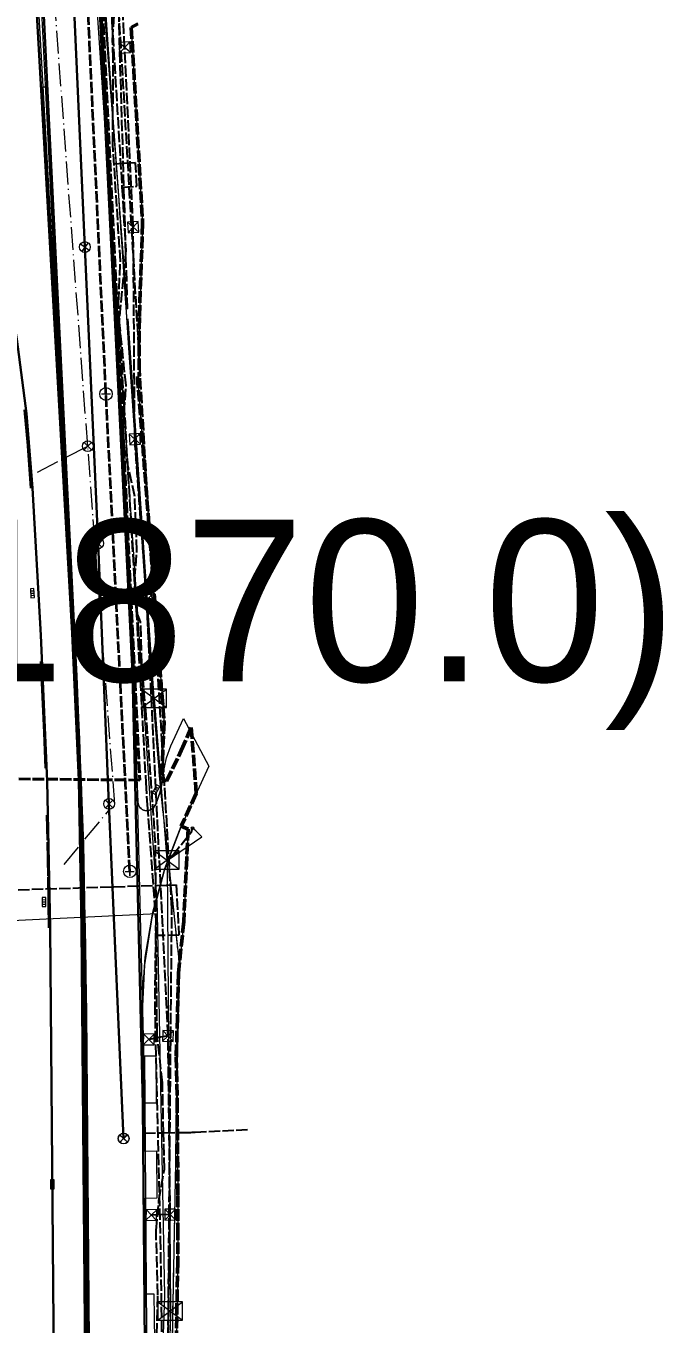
# Model space of a CAD drawing. Header units: metres. Extents: x 105014 to 106600, y 111320 to 118425.
# Drawn here: x 105443.3 to 105514.3, y 112194.7 to 112339.3 of the extents above; entities that cross this region are included whole.
import ezdxf
from ezdxf.enums import TextEntityAlignment as Align

# ---------------------------------------------------------------- set-up
doc = ezdxf.new("R2010")
doc.units = ezdxf.units.M
doc.linetypes.add('DASHDOT', pattern=[3.556, 2.54, -0.508, 0, -0.508])
doc.linetypes.add('DASHED', pattern=[1.524, 1.27, -0.254])
for name, color, linetype, lineweight in [('00-BASE-LIMITE', 7, 'DASHED', 50), ('00-BASE-UE', 42, 'DASHED', 25), ('10-PAV-BOCACALLE', 9, 'CONTINUOUS', 13), ('10-PAV-CALZADA-BRT', 12, 'CONTINUOUS', 30), ('10-PAV-CALZADA-MIXTA', 8, 'CONTINUOUS', 30), ('10-PAV-SARDINEL', 252, 'CONTINUOUS', 13), ('20-EP-ZONA-DURA', 253, 'CONTINUOUS', 13), ('30-RED-ENEL-NODOS', 11, 'CONTINUOUS', 13), ('30-RED-ENEL-PROY', 1, 'DASHED', 25), ('30-RED-ETB-CAMARA', 151, 'CONTINUOUS', 13), ('30-RED-ETB-EXIST', 145, 'CONTINUOUS', 13), ('30-RED-ETB-PROY', 5, 'DASHED', 25), ('30-RED-MOVISTAR-PROY', 4, 'DASHED', 25), ('30-RED-VANTI-EXIST', 52, 'CONTINUOUS', 13), ('30-RED-VANTI-PROY', 2, 'DASHED', 25), ('30-RED-VANTI-RETIRO', 8, 'DASHDOT', 13), ('35-RH-ACUE-MATRIZ-PJ', 150, 'DASHED', 40), ('35-RH-ACUE-MENOR-EXIST', 151, 'CONTINUOUS', 13), ('35-RH-ACUE-MENOR-PROY', 5, 'DASHED', 25), ('35-RH-PLUV-COLECTOR', 96, 'CONTINUOUS', 30), ('35-RH-PLUV-NODOS', 94, 'CONTINUOUS', 13), ('35-RH-PLUV-RETIRO', 8, 'DASHDOT', 13), ('36-RH-SAN-COLECTOR-PROY', 6, 'DASHED', 35), ('36-RH-SAN-POZOS', 216, 'CONTINUOUS', 13), ('40-ROT-UE', 7, 'CONTINUOUS', 25)]:
    doc.layers.add(name, color=color, linetype=linetype, lineweight=lineweight)

# ---------------------------------------------------------------- blocks, each defined once
blk = doc.blocks.new('CAM_ETB_T_13A')
for p, q in [((-1.375, -1.025), (1.375, 1.025)), ((-1.375, 1.025), (1.375, -1.025))]:
    blk.add_line(p, q)
blk.add_lwpolyline([(-1.375, -1.025), (1.375, -1.025), (1.375, 1.025), (-1.375, 1.025)], close=True)
blk = doc.blocks.new('CAM_ETB_T_13')
for p, q in [((-1.375, -1.025), (1.375, 1.025)), ((-1.375, 1.025), (1.375, -1.025))]:
    blk.add_line(p, q)
blk.add_lwpolyline([(-1.375, -1.025), (1.375, -1.025), (1.375, 1.025), (-1.375, 1.025)], close=True)
blk = doc.blocks.new('POSTE')
blk.add_circle((0, 0), 0.15)
blk = doc.blocks.new('CAJA_ENEL')
for p, q in [((-0.6, -0.6), (0.6, 0.6)), ((-0.6, 0.6), (0.6, -0.6))]:
    blk.add_line(p, q)
blk.add_lwpolyline([(-0.6, -0.6), (0.6, -0.6), (0.6, 0.6), (-0.6, 0.6)], close=True)
blk = doc.blocks.new('POZO_SAN')
for p, q in [((-0.5, 0), (0.5, 0)), ((0, -0.5), (0, 0.5))]:
    blk.add_line(p, q)
blk.add_circle((0, 0), 0.7)
blk = doc.blocks.new('SUMIDERO')
for p, q in [((-0.25, -0.2), (-0.25, 0.2)), ((0, -0.2), (0, 0.2)), ((0.25, -0.2), (0.25, 0.2))]:
    blk.add_line(p, q)
blk.add_lwpolyline([(-0.5, -0.2), (0.5, -0.2), (0.5, 0.2), (-0.5, 0.2)], close=True)
blk = doc.blocks.new('POZO_PLUV')
for p, q in [((-0.42, -0.42), (0.42, 0.42)), ((-0.42, 0.42), (0.42, -0.42))]:
    blk.add_line(p, q)
blk.add_circle((0, 0), 0.6)

msp = doc.modelspace()

# ---------------------------------------------------------------- linework, layer by layer
at = {"layer": '00-BASE-LIMITE'}
msp.add_lwpolyline([(105455.7447, 112339.5843), (105455.0235, 112339.1663), (105456.2845, 112317.3861), (105455.9207, 112306.8565), (105455.8921, 112300.2657), (105455.7093, 112300.2665), (105456.9957, 112283.6561), (105457.9493, 112271.0893), (105458.6775, 112261.7331), (105458.4023, 112255.3737), (105458.4405, 112255.4663), (105458.9619, 112255.2171), (105460.5873, 112258.6199), (105461.7121, 112261.1923), (105462.2679, 112253.8311), (105460.5971, 112250.2021), (105461.3751, 112249.8541), (105461.1991, 112246.6443), (105460.8675, 112239.5597), (105460.2859, 112233.8049), (105460.1583, 112228.9137), (105460.0373, 112224.4977), (105460.1307, 112219.5387), (105460.2193, 112209.0389), (105460.2071, 112205.3451), (105460.1933, 112201.6467), (105460.0453, 112193.1439)], dxfattribs=at)
at = {"layer": '00-BASE-UE'}
msp.add_lwpolyline([(105455.7447, 112339.5843), (105455.0235, 112339.1663), (105456.2845, 112317.3861), (105455.9207, 112306.8565), (105455.8921, 112300.2657), (105455.7093, 112300.2665), (105456.9957, 112283.6561), (105457.9493, 112271.0893), (105458.6775, 112261.7331), (105458.4023, 112255.3737), (105458.4405, 112255.4663), (105458.9619, 112255.2171), (105460.5873, 112258.6199), (105461.7121, 112261.1923), (105462.2679, 112253.8311), (105460.5971, 112250.2021), (105461.3751, 112249.8541), (105461.1991, 112246.6443), (105460.8675, 112239.5597), (105460.2859, 112233.8049), (105460.1583, 112228.9137), (105460.0373, 112224.4977), (105460.1307, 112219.5387), (105460.2193, 112209.0389), (105460.2071, 112205.3451), (105460.1933, 112201.6467), (105460.0453, 112193.1439)], dxfattribs=at)
at = {"layer": '10-PAV-BOCACALLE'}
msp.add_lwpolyline([(105456.3221, 112219.1862), (105455.1589, 112267.2284), (105455.7557, 112252.8837), (105455.7751, 112252.7186), (105455.8215, 112252.5591), (105455.8937, 112252.4094), (105455.9897, 112252.2737), (105456.1069, 112252.1558), (105456.2419, 112252.059), (105456.3912, 112251.9859), (105456.5505, 112251.9385), (105456.7154, 112251.9181), (105456.8815, 112251.9253), (105457.044, 112251.96), (105457.1986, 112252.0211), (105457.3409, 112252.1069), (105457.467, 112252.2152), (105457.5735, 112252.3428), (105457.6573, 112252.4863), (105457.7417, 112252.6629), (105458.2557, 112254.0062), (105458.5492, 112255.4143), (105458.5617, 112255.5135), (105458.6649, 112256.4109), (105458.9363, 112257.7984), (105459.4217, 112259.1263), (105460.8243, 112262.1921), (105463.6769, 112256.8841), (105460.8413, 112250.7395), (105460.5974, 112250.202), (105458.6766, 112245.2058), (105457.301, 112240.0328), (105456.4862, 112234.7424), (105456.2417, 112229.3953), (105456.3221, 112219.1862)], close=True, dxfattribs=at)
at = {"layer": '10-PAV-CALZADA-BRT'}
for points in [[(105446.4817, 112177.1477), (105445.9913, 112238.8877), (105445.6623, 112255.1913), (105444.9347, 112271.4819), (105444.0035, 112287.8399), (105443.3353, 112296.1524), (105442.2797, 112304.4247), (105440.8391, 112312.6387), (105439.3984, 112320.8527), (105438.3428, 112329.1251), (105437.6745, 112337.4377), (105436.4767, 112358.4767), (105435.9312, 112367.8031), (105434.1851, 112394.8381), (105433.7685, 112400.8637), (105423.2845, 112552.5123)], [(105430.2679, 112552.9951), (105440.7499, 112401.3749), (105441.1683, 112395.3209), (105442.9657, 112367.4376), (105443.4655, 112358.8747), (105448.4291, 112271.6809), (105449.1605, 112255.3047), (105449.4911, 112238.9155), (105449.9817, 112177.1755)]]:
    msp.add_lwpolyline(points, dxfattribs=at)
at = {"layer": '10-PAV-CALZADA-MIXTA'}
for points in [[(105450.3887, 112178.9449), (105449.9911, 112229.4703), (105449.6487, 112248.2002), (105448.9165, 112266.9189), (105445.8381, 112329.0576), (105444.4013, 112358.0597), (105443.2423, 112378.9595), (105441.8369, 112399.8441), (105441.7197, 112401.4459), (105432.157, 112532.0538)], [(105451.5079, 112340.9248), (105452.0895, 112329.1858), (105455.1589, 112267.2284), (105456.3221, 112219.1862), (105456.6385, 112178.9941)]]:
    msp.add_lwpolyline(points, dxfattribs=at)
at = {"layer": '10-PAV-SARDINEL'}
for points in [[(105449.9817, 112177.1755), (105449.4911, 112238.9155), (105449.4702, 112241.1011), (105449.4421, 112243.2867), (105449.407, 112245.4721), (105449.3647, 112247.6574), (105449.3152, 112249.8426), (105449.2587, 112252.0276), (105449.195, 112254.2124), (105449.1242, 112256.397), (105449.0462, 112258.5813), (105448.9612, 112260.7654), (105448.869, 112262.9491), (105448.7697, 112265.1326), (105448.6633, 112267.3157), (105448.5498, 112269.4985), (105448.4291, 112271.6809), (105443.4655, 112358.8747)], [(105443.6652, 112358.8862), (105447.4799, 112291.875), (105448.7167, 112266.9092), (105448.8296, 112264.5706), (105448.9363, 112262.2319), (105449.0369, 112259.8929), (105449.1315, 112257.5537), (105449.2199, 112255.2142), (105449.3023, 112252.8745), (105449.3786, 112250.5346), (105449.4488, 112248.1945), (105449.5129, 112245.8542), (105449.5709, 112243.5138), (105449.6228, 112241.1732), (105449.6687, 112238.8325), (105449.7084, 112236.4917), (105449.7128, 112236.1856), (105450.1817, 112177.1769)], [(105450.1887, 112178.9435), (105449.7911, 112229.4686), (105449.7696, 112231.8098), (105449.7421, 112234.1508), (105449.7084, 112236.4917), (105449.6687, 112238.8325), (105449.6228, 112241.1732), (105449.5709, 112243.5138), (105449.5129, 112245.8542), (105449.4488, 112248.1945), (105449.3786, 112250.5346), (105449.3023, 112252.8745), (105449.2199, 112255.2142), (105449.1315, 112257.5537), (105449.0369, 112259.8929), (105448.9363, 112262.2319), (105448.8296, 112264.5706), (105448.7167, 112266.9092), (105445.6383, 112329.0477), (105444.2016, 112358.0498)], [(105444.4013, 112358.0597), (105445.8381, 112329.0576), (105448.9165, 112266.9189), (105449.0293, 112264.58), (105449.1361, 112262.2407), (105449.2367, 112259.9012), (105449.3313, 112257.5615), (105449.4198, 112255.2215), (105449.5022, 112252.8812), (105449.5785, 112250.5408), (105449.6487, 112248.2002), (105449.7128, 112245.8594), (105449.7708, 112243.5185), (105449.8228, 112241.1774), (105449.8686, 112238.8361), (105449.9084, 112236.4948), (105449.942, 112234.1534), (105449.9696, 112231.8119), (105449.9911, 112229.4703), (105450.3887, 112178.9449)], [(105456.6385, 112178.9941), (105456.3221, 112219.1862), (105455.1589, 112267.2284), (105452.0895, 112329.1858), (105451.5079, 112340.9248)], [(105451.7077, 112340.9351), (105452.2893, 112329.1957), (105455.3587, 112267.2383), (105455.3588, 112267.2332), (105456.5221, 112219.1894), (105456.8385, 112178.9955)]]:
    msp.add_lwpolyline(points, dxfattribs=at)
at = {"layer": '20-EP-ZONA-DURA'}
for points in [[(105455.7447, 112339.5843), (105455.0235, 112339.1663), (105456.2845, 112317.3861), (105455.9207, 112306.8565), (105455.9207, 112306.8565), (105455.8921, 112300.2657), (105455.7093, 112300.2665), (105456.9957, 112283.6561), (105457.9493, 112271.0893), (105458.6775, 112261.7331), (105458.4023, 112255.3737), (105458.4405, 112255.4663), (105458.5492, 112255.4143), (105458.2557, 112254.0063), (105457.7417, 112252.6629), (105457.6573, 112252.4863), (105457.5735, 112252.3428), (105457.467, 112252.2152), (105457.3409, 112252.1069), (105457.1986, 112252.0211), (105457.044, 112251.96), (105456.8815, 112251.9253), (105456.7154, 112251.9181), (105456.5505, 112251.9385), (105456.3912, 112251.9859), (105456.2419, 112252.059), (105456.1069, 112252.1558), (105455.9897, 112252.2737), (105455.8937, 112252.4094), (105455.8215, 112252.5591), (105455.7751, 112252.7186), (105455.7557, 112252.8837), (105455.6056, 112257.0384), (105455.3588, 112267.2332), (105455.3587, 112267.2383), (105452.2893, 112329.1957), (105451.7077, 112340.9351)], [(105457.6293, 112192.8751), (105457.5883, 112198.0749), (105456.6883, 112198.0677), (105456.6037, 112208.7675), (105457.9037, 112208.7777), (105457.8627, 112213.9775), (105456.5627, 112213.9673), (105456.5221, 112219.1894), (105456.2467, 112230.5647), (105456.5811, 112235.6144), (105457.4242, 112240.6044), (105458.7675, 112245.4836), (105460.5971, 112250.2021), (105461.3751, 112249.8541), (105461.1991, 112246.6443), (105460.8675, 112239.5597), (105460.2859, 112233.8049), (105460.1583, 112228.9137), (105460.1583, 112228.9137), (105460.0373, 112224.4977), (105460.1307, 112219.5387), (105460.2193, 112209.0389), (105460.2071, 112205.3451), (105460.1933, 112201.6467), (105460.0453, 112193.1439)]]:
    msp.add_lwpolyline(points, dxfattribs=at)
for points in [[(105445.6383, 112329.0477), (105447.4799, 112291.875), (105445.1647, 112332.5439), (105445.4643, 112332.5611), (105445.6383, 112329.0477)], [(105443.3667, 112293.7628), (105443.4671, 112292.6105), (105443.0907, 112296.558), (105443.1364, 112296.1318), (105443.2555, 112294.9477), (105443.3667, 112293.7628)], [(105443.7323, 112289.0165), (105443.8039, 112287.8285), (105443.4694, 112292.5771), (105443.5653, 112291.3908), (105443.6528, 112290.204), (105443.7323, 112289.0165)], [(105445.1726, 112262.787), (105445.2635, 112260.6357), (105444.8954, 112268.5235), (105444.968, 112267.1295), (105445.0738, 112264.9584), (105445.1726, 112262.787)], [(105445.3488, 112258.4433), (105445.4136, 112256.6375), (105445.2642, 112260.6153), (105445.3488, 112258.4433)], [(105445.6164, 112249.7529), (105445.6422, 112248.6403), (105445.5733, 112251.4156), (105445.6164, 112249.7529)], [(105445.7076, 112245.4065), (105445.7205, 112244.6409), (105445.6465, 112248.4221), (105445.6655, 112247.5798), (105445.7076, 112245.4065)], [(105445.7705, 112241.0597), (105445.7913, 112238.8861), (105445.7222, 112244.5027), (105445.7426, 112243.2332), (105445.7705, 112241.0597)], [(105450.2044, 112172.5663), (105450.1982, 112170.9721), (105450.2003, 112172.894), (105450.1948, 112175.0356), (105450.1817, 112177.1769), (105449.7128, 112236.1856), (105449.7421, 112234.1508), (105449.7696, 112231.8098), (105449.7911, 112229.4686), (105450.1887, 112178.9435), (105450.1991, 112177.3491), (105450.2052, 112175.7549), (105450.207, 112174.1606), (105450.2044, 112172.5663)], [(105456.4793, 112224.5671), (105456.5203, 112219.3671), (105457.8201, 112219.3773), (105457.7793, 112224.5771), (105456.4793, 112224.5671)]]:
    msp.add_lwpolyline(points, close=True, dxfattribs=at)
at = {"layer": '30-RED-ENEL-PROY'}
for points in [[(105454.2817, 112336.9293), (105453.0475, 112361.3353)], [(105455.2427, 112316.9207), (105454.2817, 112336.9293)], [(105455.4137, 112293.3145), (105455.2427, 112316.9207)], [(105456.7393, 112275.3477), (105455.4137, 112293.3145)], [(105459.1183, 112226.8217), (105456.7393, 112275.3477)], [(105459.1183, 112226.8217), (105456.9735, 112226.4409)], [(105459.3583, 112206.9251), (105459.1183, 112226.8217)], [(105459.3583, 112206.9251), (105457.2525, 112206.8717)], [(105459.0083, 112184.2329), (105459.3583, 112206.9251)]]:
    msp.add_lwpolyline(points, dxfattribs=at)
at = {"layer": '30-RED-ETB-EXIST'}
for points in [[(105454.606, 112307.77), (105450.899, 112356.287), (105453.084, 112356.454)], [(105457.575, 112264.438), (105454.691, 112306.722)], [(105459.006, 112246.429), (105457.63, 112263.952), (105457.578, 112264.438)], [(105459.006, 112246.429), (105459.012, 112246.361), (105462.894, 112248.994), (105462.202, 112249.683), (105461.859, 112249.965)], [(105459.419, 112196.2), (105459.056, 112245.877), (105458.981, 112246.427)], [(105458.692, 112173.999), (105458.693, 112174.154), (105459.423, 112195.593), (105459.419, 112196.2)]]:
    msp.add_lwpolyline(points, dxfattribs=at)
at = {"layer": '30-RED-ETB-PROY'}
for points in [[(105454.603, 112307.81), (105453.185, 112355.813), (105453.084, 112356.454)], [(105458.981, 112246.427), (105459.606, 112246.933), (105461.719, 112249.547), (105461.859, 112249.965)]]:
    msp.add_lwpolyline(points, dxfattribs=at)
at = {"layer": '30-RED-MOVISTAR-PROY'}
for points in [[(105459.5471, 112241.0099), (105451.7289, 112373.479)], [(105453.3998, 112097.5304), (105458.7033, 112144.3161), (105459.5471, 112241.0099)]]:
    msp.add_lwpolyline(points, dxfattribs=at)
at = {"layer": '30-RED-VANTI-EXIST'}
for points in [[(105448.9323, 112389.0518), (105449.2021, 112385.0675), (105450.0661, 112371.9185), (105450.6525, 112362.5715), (105451.7973, 112346.0171), (105452.9753, 112329.111)], [(105452.9753, 112329.111), (105453.5787, 112320.4523), (105454.7247, 112303.4829), (105455.9557, 112285.7115), (105457.2129, 112267.1845), (105458.2675, 112254.2473), (105459.1457, 112246.3021), (105460.3451, 112234.9245), (105460.0058, 112216.0588)], [(105460.0058, 112216.0588), (105459.9451, 112212.6881), (105459.5421, 112191.2017), (105459.3585, 112179.4083), (105459.1765, 112169.9074)]]:
    msp.add_lwpolyline(points, dxfattribs=at)
at = {"layer": '30-RED-VANTI-PROY'}
for points in [[(105452.9753, 112329.111), (105453.0165, 112335.6951), (105452.9391, 112337.7087), (105453.2845, 112343.0967), (105452.3327, 112354.5669), (105451.7093, 112360.0573), (105451.6149, 112362.6715), (105451.4529, 112367.3117), (105451.0981, 112375.4139), (105451.0513, 112379.4249), (105451.4947, 112383.8105), (105451.1352, 112388.6874)], [(105458.6232, 112216.0377), (105458.4953, 112221.6127), (105457.8995, 112226.9989), (105457.7197, 112248.3249), (105456.6851, 112262.6219), (105456.1819, 112268.2395), (105456.0633, 112272.9449), (105455.5875, 112274.1279), (105455.3903, 112277.6345), (105455.6457, 112280.8493), (105455.4135, 112286.9105), (105454.2745, 112292.1207), (105454.1119, 112294.6195), (105454.4401, 112299.2667), (105453.7021, 112306.2947), (105453.5973, 112308.4965), (105453.8111, 112313.1355), (105452.9573, 112326.2221), (105452.9753, 112329.111)], [(105462.1361, 112216.1084), (105468.2171, 112216.4149)], [(105456.4453, 112216.0045), (105458.6232, 112216.0377)], [(105459.1765, 112169.9074), (105457.2011, 112174.2841), (105457.2233, 112185.9129), (105457.7133, 112189.0027), (105457.9891, 112197.9889), (105457.7831, 112205.1425), (105458.1083, 112208.4955), (105458.7159, 112211.9993), (105458.6232, 112216.0377)], [(105458.6232, 112216.0377), (105460.0058, 112216.0588)], [(105460.0058, 112216.0588), (105461.1651, 112216.0765)], [(105461.1651, 112216.0765), (105461.3106, 112216.0787)], [(105461.3106, 112216.0787), (105461.4927, 112216.0815)], [(105461.4927, 112216.0815), (105461.6507, 112216.0839), (105461.8081, 112216.0919)], [(105461.8081, 112216.0919), (105461.9907, 112216.1011)], [(105461.9907, 112216.1011), (105462.1361, 112216.1084)]]:
    msp.add_lwpolyline(points, dxfattribs=at)
at = {"layer": '30-RED-VANTI-RETIRO'}
for points in [[(105448.9323, 112389.0518), (105449.2021, 112385.0675), (105450.0661, 112371.9185), (105450.6525, 112362.5715), (105451.7973, 112346.0171), (105452.9753, 112329.111)], [(105452.9753, 112329.111), (105453.5787, 112320.4523), (105454.7247, 112303.4829), (105455.9557, 112285.7115), (105457.2129, 112267.1845), (105458.2675, 112254.2473), (105459.1457, 112246.3021), (105460.3451, 112234.9245), (105460.0058, 112216.0588)], [(105460.0058, 112216.0588), (105459.9451, 112212.6881), (105459.5421, 112191.2017), (105459.3585, 112179.4083), (105459.1765, 112169.9074)]]:
    msp.add_lwpolyline(points, dxfattribs=at)
at = {"layer": '35-RH-ACUE-MATRIZ-PJ'}
msp.add_lwpolyline([(105448.5013, 112391.2987), (105449.415, 112391.3706), (105455.9633, 112255.3287), (105435.2585, 112255.5268)], dxfattribs=at)
at = {"layer": '35-RH-ACUE-MENOR-EXIST'}
for points in [[(105439.37, 112527.65), (105447.77, 112392.29), (105457.86, 112241.68)], [(105457.86, 112241.68), (105457.89, 112240.46)], [(105457.86, 112241.68), (105457.89, 112240.46)], [(105441.5, 112239.68), (105442.5056, 112239.7279), (105443.2333, 112239.7625), (105457.89, 112240.46)], [(105457.89, 112240.46), (105458.71, 112197.91)], [(105457.89, 112240.46), (105458.71, 112197.91)], [(105458.71, 112197.91), (105457.99, 112176.35), (105457.74, 112172.36), (105454, 112120.94), (105452.1, 112096.01)]]:
    msp.add_lwpolyline(points, dxfattribs=at)
at = {"layer": '35-RH-ACUE-MENOR-PROY'}
for points in [[(105444.1848, 112474.5592), (105445.8461, 112448.3893), (105446.4193, 112436.6448), (105448.0086, 112422.0056), (105449.7275, 112398.5468), (105451.2002, 112376.6355), (105451.4097, 112371.9678), (105452.6574, 112344.0199), (105452.8697, 112339.8332), (105453.9853, 112321.377), (105454.4104, 112314.3454), (105453.6523, 112306.3473), (105455.6594, 112272.607), (105456.64, 112255.0476), (105456.7908, 112252.5526), (105457.7426, 112239.8133), (105457.6296, 112230.4518), (105458.2562, 112204.2735), (105458.4003, 112193.8377)], [(105453.9828, 112321.3811), (105455.6379, 112321.4711), (105455.5038, 112324.0804), (105454.0737, 112323.9962), (105453.1693, 112323.9439)], [(105433.2702, 112242.8163), (105433.2702, 112242.8163), (105458.9658, 112243.6396), (105460.0294, 112243.6736), (105460.3373, 112238.0514), (105457.724, 112238.0148)]]:
    msp.add_lwpolyline(points, dxfattribs=at)
at = {"layer": '35-RH-PLUV-COLECTOR'}
for points in [[(105449.8512, 112314.7036), (105448.1914, 112351.0878)], [(105449.8512, 112314.7036), (105448.1914, 112351.0878)], [(105451.3249, 112281.6856), (105449.8512, 112314.7036)], [(105451.3249, 112281.6856), (105449.8512, 112314.7036)], [(105452.5323, 112252.6777), (105451.3249, 112281.6856)], [(105452.5323, 112252.6777), (105451.3249, 112281.6856)], [(105454.1709, 112215.3985), (105452.5323, 112252.6777)], [(105454.1709, 112215.3985), (105452.5323, 112252.6777)]]:
    msp.add_lwpolyline(points, dxfattribs=at)
at = {"layer": '35-RH-PLUV-RETIRO'}
for points in [[(105444.5776, 112289.6456), (105450.1717, 112292.5202), (105445.8469, 112350.5038), (105440.391, 112345.6559)], [(105453.1912, 112252.6452), (105450.1717, 112292.5202)], [(105447.5228, 112245.9109), (105452.5902, 112252.0441)]]:
    msp.add_lwpolyline(points, dxfattribs=at)
at = {"layer": '36-RH-SAN-COLECTOR-PROY'}
for points in [[(105452.1992, 112298.344), (105448.92, 112368.45)], [(105452.1992, 112298.344), (105448.92, 112368.45)], [(105454.86, 112245.16), (105452.1992, 112298.344)]]:
    msp.add_lwpolyline(points, dxfattribs=at)

# ---------------------------------------------------------------- block references
at = {"layer": '30-RED-ENEL-NODOS'}
for p, rotation in [((105454.2817, 112336.9293), 93.6), ((105455.2426, 112316.9207), 93.6), ((105455.4137, 112293.3144), 93.6), ((105456.7393, 112275.3477), 93.6), ((105456.9735, 112226.4408), 88.9), ((105459.1182, 112226.8217), 88.7), ((105457.2524, 112206.8717), 88.1), ((105459.3582, 112206.9251), 91)]:
    msp.add_blockref('CAJA_ENEL', p, dxfattribs=dict(at, rotation=rotation))
at = {"layer": '30-RED-ETB-CAMARA'}
for name, p in [('CAM_ETB_T_13', (105457.578, 112264.438)), ('POSTE', (105461.859, 112249.965)), ('CAM_ETB_T_13A', (105458.981, 112246.427)), ('CAM_ETB_T_13', (105459.374, 112196.2))]:
    msp.add_blockref(name, p, dxfattribs=at)
at = {"layer": '35-RH-PLUV-NODOS'}
for name, p, rotation in [('POZO_PLUV', (105449.8512, 112314.7036), 278), ('POZO_PLUV', (105449.8512, 112314.7036), 278), ('POZO_PLUV', (105451.32, 112281.69), 270), ('POZO_PLUV', (105451.32, 112281.69), 270), ('SUMIDERO', (105444.0056, 112276.1524), 273.3), ('SUMIDERO', (105444.0056, 112276.1524), 273.3), ('SUMIDERO', (105444.0056, 112276.1524), 273.3), ('SUMIDERO', (105457.7842, 112254.2633), 242.8), ('POZO_PLUV', (105452.5509, 112252.6745), 270), ('POZO_PLUV', (105452.5509, 112252.6745), 270), ('SUMIDERO', (105445.2997, 112241.7587), 270.7), ('SUMIDERO', (105445.2997, 112241.7587), 270.7), ('SUMIDERO', (105445.2997, 112241.7587), 270.7), ('POZO_PLUV', (105454.1523, 112215.4017), 2.2), ('POZO_PLUV', (105454.1523, 112215.4017), 2.2), ('POZO_PLUV', (105454.1709, 112215.3985), 270), ('POZO_PLUV', (105454.1709, 112215.3985), 270), ('SUMIDERO', (105446.2184, 112210.2895), 90.5), ('SUMIDERO', (105446.2184, 112210.2895), 90.5), ('SUMIDERO', (105446.2184, 112210.2895), 90.5)]:
    msp.add_blockref(name, p, dxfattribs=dict(at, rotation=rotation))
msp.add_blockref('POZO_PLUV', (105450.1717, 112292.5202), dxfattribs=at)
msp.add_blockref('POZO_PLUV', (105450.1717, 112292.5202), dxfattribs=at)
at = {"layer": '36-RH-SAN-POZOS'}
for p, rotation in [((105452.1992, 112298.344), 270), ((105454.8559, 112245.1607), 2.5), ((105454.856, 112245.161), 270)]:
    msp.add_blockref('POZO_SAN', p, dxfattribs=dict(at, rotation=rotation))

# ---------------------------------------------------------------- texts
at = {"layer": '40-ROT-UE'}
msp.add_text('UE-01  (11870.0)', height=18, dxfattribs=at).set_placement((105423.4697, 112275.3266), align=Align.MIDDLE_CENTER)

doc.saveas('drawing.dxf')
